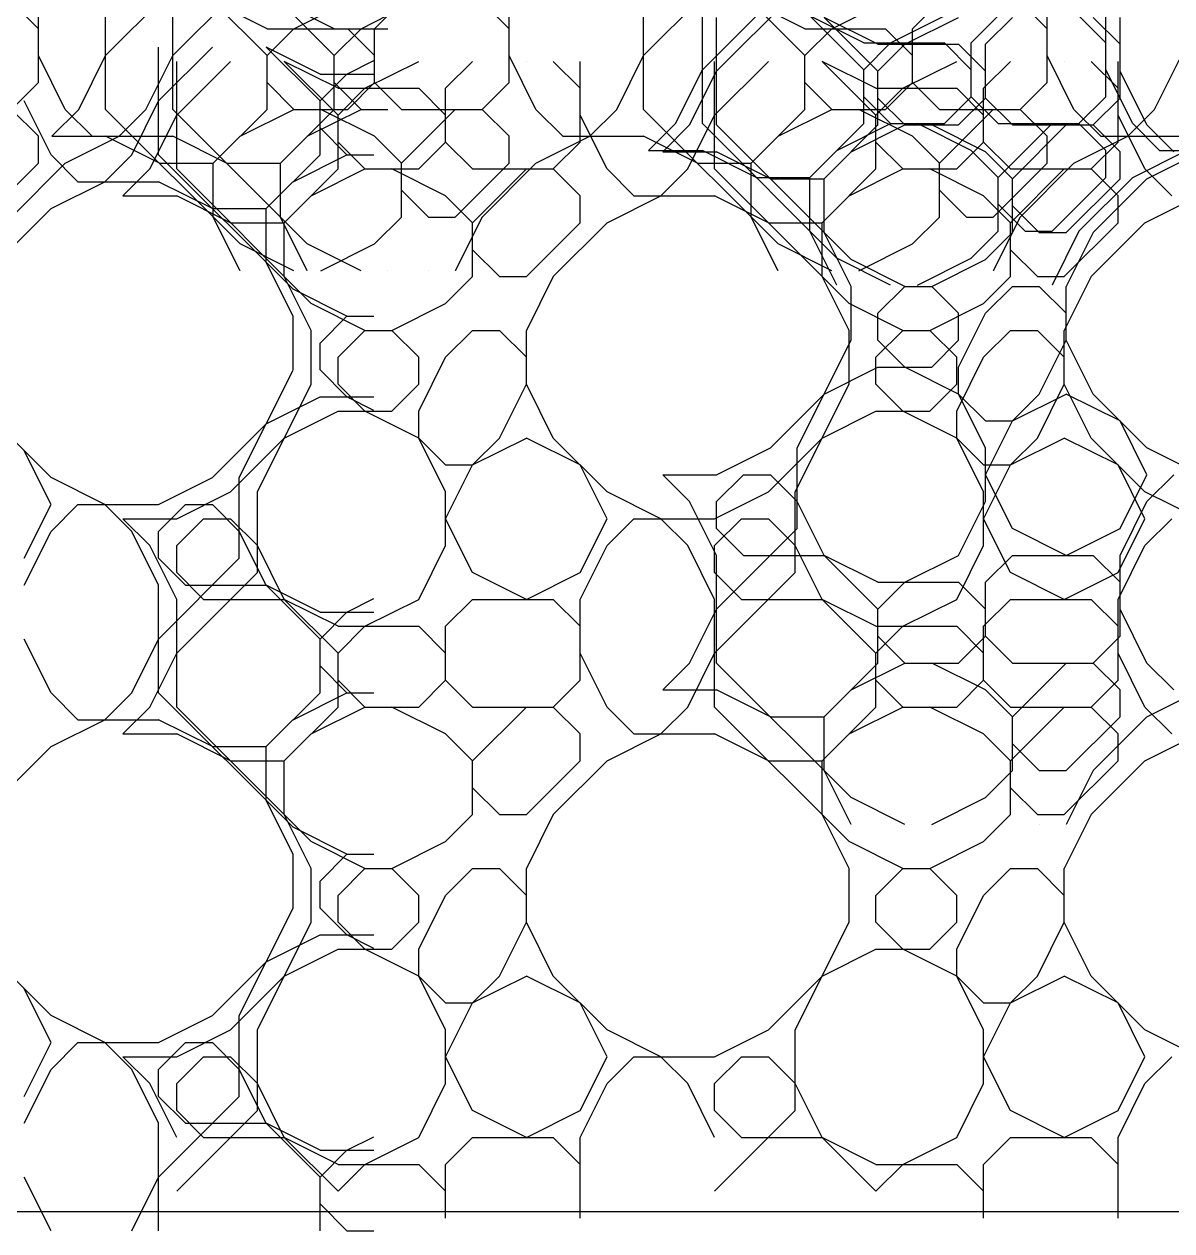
# Model space of a CAD drawing. Extents: x 1223 to 2114, y 507 to 973.
# Drawn here: x 2049.913 to 2050.447, y 610.166 to 610.727 of the extents above; entities that cross this region are included whole.
import ezdxf

# ---------------------------------------------------------------- set-up
doc = ezdxf.new("R2010")
doc.units = 0
doc.header["$MEASUREMENT"] = 0
doc.layers.get('0').update_dxf_attribs({"linetype": 'CONTINUOUS'})
doc.layers.add('PAREDES', color=2, linetype='CONTINUOUS')

# ---------------------------------------------------------------- blocks, each defined once
blk = doc.blocks.new('*X187')
at = {"color": 0}
for p, q in [((2049.9826, 610.71229), (2050.0201, 610.74979)), ((2049.9201, 610.72479), (2049.9076, 610.73729)), ((2049.9201, 610.69979), (2049.9201, 610.73729)), ((2049.9826, 610.68729), (2049.9826, 610.73729)), ((2050.0576, 610.72479), (2050.0326, 610.73729)), ((2050.0576, 610.71229), (2050.0326, 610.73729)), ((2050.0701, 610.72479), (2050.0826, 610.73104)), ((2050.0576, 610.71229), (2050.0701, 610.72479)), ((2050.0576, 610.72479), (2050.0826, 610.72479)), ((2049.9326, 610.68729), (2049.9201, 610.71229)), ((2049.9701, 610.68729), (2049.9826, 610.71229)), ((2050.0576, 610.68729), (2050.0576, 610.71229)), ((2049.9076, 610.68729), (2049.9201, 610.69979)), ((2050.0701, 610.68729), (2050.0576, 610.69979)), ((2049.9201, 610.67479), (2049.9076, 610.68729)), ((2049.9451, 610.67479), (2049.9326, 610.68729)), ((2049.9576, 610.67479), (2049.9701, 610.68729)), ((2050.0451, 610.62479), (2049.9826, 610.68729)), ((2050.0326, 610.66229), (2050.0576, 610.68729)), ((2050.0451, 610.67479), (2050.0701, 610.68729)), ((2050.0701, 610.68729), (2050.0826, 610.68729)), ((2049.9201, 610.66229), (2049.9201, 610.67479)), ((2049.9326, 610.66229), (2049.9576, 610.67479)), ((2049.9451, 610.67479), (2049.9826, 610.67479)), ((2050.0076, 610.66229), (2049.9826, 610.67479)), ((2049.8951, 610.63729), (2049.9201, 610.66229)), ((2049.9076, 610.63729), (2049.9326, 610.66229)), ((2050.0076, 610.66229), (2050.0326, 610.66229)), ((2050.0326, 610.63729), (2050.0326, 610.66229)), ((2050.0451, 610.61229), (2050.0326, 610.63729)), ((2050.0701, 610.61229), (2050.0451, 610.62479)), ((2050.0451, 610.61229), (2050.0451, 610.61229)), ((2050.0826, 610.61229), (2050.0826, 610.61229))]:
    blk.add_line(p, q, dxfattribs=at)
blk = doc.blocks.new('*X188')
at = {"color": 0}
for p, q in [((2050.22869, 610.70569), (2050.26619, 610.74319)), ((2050.22869, 610.68069), (2050.22869, 610.73069)), ((2050.30369, 610.71819), (2050.27869, 610.73069)), ((2050.30369, 610.70569), (2050.27869, 610.73069)), ((2050.31619, 610.71819), (2050.34119, 610.73069)), ((2050.35369, 610.71819), (2050.36619, 610.73069)), ((2050.41619, 610.71819), (2050.40369, 610.73069)), ((2050.41619, 610.69319), (2050.41619, 610.73069)), ((2050.30369, 610.70569), (2050.31619, 610.71819)), ((2050.30369, 610.71819), (2050.34119, 610.71819)), ((2050.35369, 610.70569), (2050.34119, 610.71819)), ((2050.35369, 610.69319), (2050.35369, 610.71819)), ((2050.21619, 610.68069), (2050.22869, 610.70569)), ((2050.30369, 610.68069), (2050.30369, 610.70569)), ((2050.42869, 610.68069), (2050.41619, 610.70569)), ((2050.31619, 610.68069), (2050.30369, 610.69319)), ((2050.34119, 610.68069), (2050.35369, 610.69319)), ((2050.36619, 610.68069), (2050.35369, 610.69319)), ((2050.40369, 610.68069), (2050.41619, 610.69319)), ((2050.20369, 610.66819), (2050.21619, 610.68069)), ((2050.29119, 610.61819), (2050.22869, 610.68069)), ((2050.27869, 610.65569), (2050.30369, 610.68069)), ((2050.29119, 610.66819), (2050.31619, 610.68069)), ((2050.31619, 610.68069), (2050.34119, 610.68069)), ((2050.35369, 610.66819), (2050.32869, 610.68069)), ((2050.36619, 610.65569), (2050.39119, 610.68069)), ((2050.36619, 610.68069), (2050.40369, 610.68069)), ((2050.41619, 610.66819), (2050.40369, 610.68069)), ((2050.44119, 610.66819), (2050.42869, 610.68069)), ((2050.20369, 610.66819), (2050.22869, 610.66819)), ((2050.25369, 610.65569), (2050.22869, 610.66819)), ((2050.36619, 610.65569), (2050.35369, 610.66819)), ((2050.41619, 610.65569), (2050.41619, 610.66819)), ((2050.42869, 610.65569), (2050.45369, 610.66819)), ((2050.44119, 610.66819), (2050.47869, 610.66819)), ((2050.25369, 610.65569), (2050.27869, 610.65569)), ((2050.27869, 610.63069), (2050.27869, 610.65569)), ((2050.36619, 610.63069), (2050.36619, 610.65569)), ((2050.39119, 610.63069), (2050.41619, 610.65569)), ((2050.40369, 610.63069), (2050.42869, 610.65569)), ((2050.37869, 610.63069), (2050.36619, 610.64319)), ((2050.29119, 610.60569), (2050.27869, 610.63069)), ((2050.35369, 610.61819), (2050.36619, 610.63069)), ((2050.37869, 610.63069), (2050.39119, 610.63069)), ((2050.40369, 610.63069), (2050.39119, 610.60569)), ((2050.31619, 610.60569), (2050.29119, 610.61819)), ((2050.32869, 610.60569), (2050.35369, 610.61819)), ((2050.29119, 610.60569), (2050.29119, 610.60569)), ((2050.32869, 610.60569), (2050.32869, 610.60569)), ((2050.37869, 610.60569), (2050.37869, 610.60569)), ((2050.39119, 610.60569), (2050.39119, 610.60569))]:
    blk.add_line(p, q, dxfattribs=at)
blk = doc.blocks.new('*X189')
at = {"color": 0}
for p, q in [((2049.95138, 610.71229), (2049.98888, 610.74979)), ((2050.20138, 610.71229), (2050.23888, 610.74979)), ((2049.95138, 610.68729), (2049.95138, 610.73729)), ((2050.02638, 610.72479), (2050.00138, 610.73729)), ((2050.02638, 610.71229), (2050.00138, 610.73729)), ((2050.03888, 610.72479), (2050.06388, 610.73729)), ((2050.07638, 610.72479), (2050.08888, 610.73729)), ((2050.13888, 610.72479), (2050.12638, 610.73729)), ((2050.13888, 610.69979), (2050.13888, 610.73729)), ((2050.20138, 610.68729), (2050.20138, 610.73729)), ((2050.27638, 610.72479), (2050.25138, 610.73729)), ((2050.27638, 610.71229), (2050.25138, 610.73729)), ((2050.28888, 610.72479), (2050.31388, 610.73729)), ((2050.32638, 610.72479), (2050.33888, 610.73729)), ((2050.38888, 610.72479), (2050.37638, 610.73729)), ((2050.38888, 610.69979), (2050.38888, 610.73729)), ((2050.02638, 610.71229), (2050.03888, 610.72479)), ((2050.02638, 610.72479), (2050.06388, 610.72479)), ((2050.07638, 610.71229), (2050.06388, 610.72479)), ((2050.07638, 610.69979), (2050.07638, 610.72479)), ((2050.27638, 610.71229), (2050.28888, 610.72479)), ((2050.27638, 610.72479), (2050.31388, 610.72479)), ((2050.32638, 610.71229), (2050.31388, 610.72479)), ((2050.32638, 610.69979), (2050.32638, 610.72479)), ((2049.93888, 610.68729), (2049.95138, 610.71229)), ((2050.02638, 610.68729), (2050.02638, 610.71229)), ((2050.15138, 610.68729), (2050.13888, 610.71229)), ((2050.18888, 610.68729), (2050.20138, 610.71229)), ((2050.27638, 610.68729), (2050.27638, 610.71229)), ((2050.40138, 610.68729), (2050.38888, 610.71229)), ((2050.43888, 610.68729), (2050.45138, 610.71229)), ((2050.03888, 610.68729), (2050.02638, 610.69979)), ((2050.06388, 610.68729), (2050.07638, 610.69979)), ((2050.08888, 610.68729), (2050.07638, 610.69979)), ((2050.12638, 610.68729), (2050.13888, 610.69979)), ((2050.28888, 610.68729), (2050.27638, 610.69979)), ((2050.31388, 610.68729), (2050.32638, 610.69979)), ((2050.33888, 610.68729), (2050.32638, 610.69979)), ((2050.37638, 610.68729), (2050.38888, 610.69979)), ((2049.92638, 610.67479), (2049.93888, 610.68729)), ((2050.01388, 610.62479), (2049.95138, 610.68729)), ((2050.00138, 610.66229), (2050.02638, 610.68729)), ((2050.01388, 610.67479), (2050.03888, 610.68729)), ((2050.03888, 610.68729), (2050.06388, 610.68729)), ((2050.07638, 610.67479), (2050.05138, 610.68729)), ((2050.08888, 610.66229), (2050.11388, 610.68729)), ((2050.08888, 610.68729), (2050.12638, 610.68729)), ((2050.13888, 610.67479), (2050.12638, 610.68729)), ((2050.16388, 610.67479), (2050.15138, 610.68729)), ((2050.17638, 610.67479), (2050.18888, 610.68729)), ((2050.26388, 610.62479), (2050.20138, 610.68729)), ((2050.25138, 610.66229), (2050.27638, 610.68729)), ((2050.26388, 610.67479), (2050.28888, 610.68729)), ((2050.28888, 610.68729), (2050.31388, 610.68729)), ((2050.32638, 610.67479), (2050.30138, 610.68729)), ((2050.33888, 610.66229), (2050.36388, 610.68729)), ((2050.33888, 610.68729), (2050.37638, 610.68729)), ((2050.38888, 610.67479), (2050.37638, 610.68729)), ((2050.41388, 610.67479), (2050.40138, 610.68729)), ((2050.42638, 610.67479), (2050.43888, 610.68729)), ((2049.92638, 610.67479), (2049.95138, 610.67479)), ((2049.97638, 610.66229), (2049.95138, 610.67479)), ((2050.08888, 610.66229), (2050.07638, 610.67479)), ((2050.13888, 610.66229), (2050.13888, 610.67479)), ((2050.15138, 610.66229), (2050.17638, 610.67479)), ((2050.16388, 610.67479), (2050.20138, 610.67479)), ((2050.22638, 610.66229), (2050.20138, 610.67479)), ((2050.33888, 610.66229), (2050.32638, 610.67479)), ((2050.38888, 610.66229), (2050.38888, 610.67479)), ((2050.40138, 610.66229), (2050.42638, 610.67479)), ((2050.41388, 610.67479), (2050.45138, 610.67479)), ((2049.97638, 610.66229), (2050.00138, 610.66229)), ((2050.00138, 610.63729), (2050.00138, 610.66229)), ((2050.08888, 610.63729), (2050.08888, 610.66229)), ((2050.11388, 610.63729), (2050.13888, 610.66229)), ((2050.12638, 610.63729), (2050.15138, 610.66229)), ((2050.22638, 610.66229), (2050.25138, 610.66229)), ((2050.25138, 610.63729), (2050.25138, 610.66229)), ((2050.33888, 610.63729), (2050.33888, 610.66229)), ((2050.36388, 610.63729), (2050.38888, 610.66229)), ((2050.37638, 610.63729), (2050.40138, 610.66229)), ((2050.10138, 610.63729), (2050.08888, 610.64979)), ((2050.35138, 610.63729), (2050.33888, 610.64979)), ((2050.01388, 610.61229), (2050.00138, 610.63729)), ((2050.07638, 610.62479), (2050.08888, 610.63729)), ((2050.10138, 610.63729), (2050.11388, 610.63729)), ((2050.12638, 610.63729), (2050.11388, 610.61229)), ((2050.26388, 610.61229), (2050.25138, 610.63729)), ((2050.32638, 610.62479), (2050.33888, 610.63729)), ((2050.35138, 610.63729), (2050.36388, 610.63729)), ((2050.37638, 610.63729), (2050.36388, 610.61229)), ((2050.03888, 610.61229), (2050.01388, 610.62479)), ((2050.05138, 610.61229), (2050.07638, 610.62479)), ((2050.28888, 610.61229), (2050.26388, 610.62479)), ((2050.30138, 610.61229), (2050.32638, 610.62479)), ((2050.01388, 610.61229), (2050.01388, 610.61229)), ((2050.05138, 610.61229), (2050.05138, 610.61229)), ((2050.10138, 610.61229), (2050.10138, 610.61229)), ((2050.11388, 610.61229), (2050.11388, 610.61229)), ((2050.26388, 610.61229), (2050.26388, 610.61229)), ((2050.30138, 610.61229), (2050.30138, 610.61229)), ((2050.35138, 610.61229), (2050.35138, 610.61229)), ((2050.36388, 610.61229), (2050.36388, 610.61229))]:
    blk.add_line(p, q, dxfattribs=at)
blk = doc.blocks.new('*X190')
at = {"color": 0}
for p, q in [((2050.23529, 610.70504), (2050.27279, 610.74254)), ((2050.23529, 610.68004), (2050.23529, 610.73004)), ((2050.31029, 610.71754), (2050.28529, 610.73004)), ((2050.31029, 610.70504), (2050.28529, 610.73004)), ((2050.32279, 610.71754), (2050.34779, 610.73004)), ((2050.36029, 610.71754), (2050.37279, 610.73004)), ((2050.42279, 610.71754), (2050.41029, 610.73004)), ((2050.42279, 610.69254), (2050.42279, 610.73004)), ((2050.31029, 610.70504), (2050.32279, 610.71754)), ((2050.31029, 610.71754), (2050.34779, 610.71754)), ((2050.36029, 610.70504), (2050.34779, 610.71754)), ((2050.36029, 610.69254), (2050.36029, 610.71754)), ((2050.22279, 610.68004), (2050.23529, 610.70504)), ((2050.31029, 610.68004), (2050.31029, 610.70504)), ((2050.43529, 610.68004), (2050.42279, 610.70504)), ((2050.32279, 610.68004), (2050.31029, 610.69254)), ((2050.34779, 610.68004), (2050.36029, 610.69254)), ((2050.37279, 610.68004), (2050.36029, 610.69254)), ((2050.41029, 610.68004), (2050.42279, 610.69254)), ((2050.21029, 610.66754), (2050.22279, 610.68004)), ((2050.29779, 610.61754), (2050.23529, 610.68004)), ((2050.28529, 610.65504), (2050.31029, 610.68004)), ((2050.29779, 610.66754), (2050.32279, 610.68004)), ((2050.32279, 610.68004), (2050.34779, 610.68004)), ((2050.36029, 610.66754), (2050.33529, 610.68004)), ((2050.37279, 610.65504), (2050.39779, 610.68004)), ((2050.37279, 610.68004), (2050.41029, 610.68004)), ((2050.42279, 610.66754), (2050.41029, 610.68004)), ((2050.44779, 610.66754), (2050.43529, 610.68004)), ((2050.21029, 610.66754), (2050.23529, 610.66754)), ((2050.26029, 610.65504), (2050.23529, 610.66754)), ((2050.37279, 610.65504), (2050.36029, 610.66754)), ((2050.42279, 610.65504), (2050.42279, 610.66754)), ((2050.43529, 610.65504), (2050.46029, 610.66754)), ((2050.26029, 610.65504), (2050.28529, 610.65504)), ((2050.28529, 610.63004), (2050.28529, 610.65504)), ((2050.37279, 610.63004), (2050.37279, 610.65504)), ((2050.39779, 610.63004), (2050.42279, 610.65504)), ((2050.41029, 610.63004), (2050.43529, 610.65504)), ((2050.38529, 610.63004), (2050.37279, 610.64254)), ((2050.29779, 610.60504), (2050.28529, 610.63004)), ((2050.36029, 610.61754), (2050.37279, 610.63004)), ((2050.38529, 610.63004), (2050.39779, 610.63004)), ((2050.41029, 610.63004), (2050.39779, 610.60504)), ((2050.32279, 610.60504), (2050.29779, 610.61754)), ((2050.33529, 610.60504), (2050.36029, 610.61754)), ((2050.29779, 610.58004), (2050.29779, 610.60504)), ((2050.31029, 610.59254), (2050.32279, 610.60504)), ((2050.32279, 610.60504), (2050.33529, 610.60504)), ((2050.34779, 610.59254), (2050.33529, 610.60504)), ((2050.36029, 610.59254), (2050.37279, 610.60504)), ((2050.37279, 610.60504), (2050.38529, 610.60504)), ((2050.39779, 610.59254), (2050.38529, 610.60504)), ((2050.39779, 610.58004), (2050.39779, 610.60504)), ((2050.31029, 610.58004), (2050.31029, 610.59254)), ((2050.34779, 610.56754), (2050.36029, 610.59254)), ((2050.34779, 610.58004), (2050.34779, 610.59254)), ((2050.27279, 610.53004), (2050.29779, 610.58004)), ((2050.32279, 610.56754), (2050.31029, 610.58004)), ((2050.33529, 610.56754), (2050.34779, 610.58004)), ((2050.38529, 610.55504), (2050.39779, 610.58004)), ((2050.41029, 610.55504), (2050.39779, 610.58004)), ((2050.28529, 610.55504), (2050.31029, 610.56754)), ((2050.31029, 610.56754), (2050.33529, 610.56754)), ((2050.34779, 610.55504), (2050.32279, 610.56754)), ((2050.34779, 610.55504), (2050.34779, 610.56754)), ((2050.26029, 610.53004), (2050.28529, 610.55504)), ((2050.36029, 610.53004), (2050.34779, 610.55504)), ((2050.36029, 610.54254), (2050.34779, 610.55504)), ((2050.37279, 610.54254), (2050.39779, 610.55504)), ((2050.37279, 610.54254), (2050.38529, 610.55504)), ((2050.42279, 610.54254), (2050.39779, 610.55504)), ((2050.42279, 610.54254), (2050.39779, 610.55504)), ((2050.43529, 610.53004), (2050.41029, 610.55504)), ((2050.36029, 610.51754), (2050.37279, 610.54254)), ((2050.36029, 610.54254), (2050.37279, 610.54254)), ((2050.43529, 610.51754), (2050.42279, 610.54254)), ((2050.23529, 610.51754), (2050.26029, 610.53004)), ((2050.27279, 610.49254), (2050.27279, 610.53004)), ((2050.36029, 610.50504), (2050.36029, 610.53004)), ((2050.46029, 610.51754), (2050.43529, 610.53004)), ((2050.21029, 610.51754), (2050.21029, 610.51754)), ((2050.22279, 610.50504), (2050.21029, 610.51754)), ((2050.21029, 610.51754), (2050.23529, 610.51754)), ((2050.23529, 610.50504), (2050.24779, 610.51754)), ((2050.24779, 610.51754), (2050.26029, 610.51754)), ((2050.27279, 610.50504), (2050.26029, 610.51754)), ((2050.37279, 610.49254), (2050.36029, 610.51754)), ((2050.42279, 610.49254), (2050.43529, 610.51754)), ((2050.43529, 610.50504), (2050.44779, 610.51754)), ((2050.23529, 610.48004), (2050.22279, 610.50504)), ((2050.23529, 610.49254), (2050.23529, 610.50504)), ((2050.28529, 610.48004), (2050.27279, 610.50504)), ((2050.34779, 610.48004), (2050.36029, 610.50504)), ((2050.42279, 610.48004), (2050.43529, 610.50504)), ((2050.24779, 610.48004), (2050.23529, 610.49254)), ((2050.23529, 610.45504), (2050.27279, 610.49254)), ((2050.39779, 610.48004), (2050.37279, 610.49254)), ((2050.39779, 610.48004), (2050.42279, 610.49254)), ((2050.23529, 610.43004), (2050.23529, 610.48004)), ((2050.24779, 610.48004), (2050.28529, 610.48004)), ((2050.31029, 610.46754), (2050.28529, 610.48004)), ((2050.31029, 610.45504), (2050.28529, 610.48004)), ((2050.32279, 610.46754), (2050.34779, 610.48004)), ((2050.36029, 610.46754), (2050.37279, 610.48004)), ((2050.37279, 610.48004), (2050.41029, 610.48004)), ((2050.42279, 610.46754), (2050.41029, 610.48004)), ((2050.42279, 610.44254), (2050.42279, 610.48004)), ((2050.31029, 610.45504), (2050.32279, 610.46754)), ((2050.31029, 610.46754), (2050.34779, 610.46754)), ((2050.36029, 610.45504), (2050.34779, 610.46754)), ((2050.36029, 610.44254), (2050.36029, 610.46754)), ((2050.22279, 610.43004), (2050.23529, 610.45504)), ((2050.31029, 610.43004), (2050.31029, 610.45504)), ((2050.43529, 610.43004), (2050.42279, 610.45504)), ((2050.32279, 610.43004), (2050.31029, 610.44254)), ((2050.34779, 610.43004), (2050.36029, 610.44254)), ((2050.37279, 610.43004), (2050.36029, 610.44254)), ((2050.41029, 610.43004), (2050.42279, 610.44254)), ((2050.21029, 610.41754), (2050.22279, 610.43004)), ((2050.29779, 610.36754), (2050.23529, 610.43004)), ((2050.28529, 610.40504), (2050.31029, 610.43004)), ((2050.29779, 610.41754), (2050.32279, 610.43004)), ((2050.32279, 610.43004), (2050.34779, 610.43004)), ((2050.36029, 610.41754), (2050.33529, 610.43004)), ((2050.37279, 610.40504), (2050.39779, 610.43004)), ((2050.37279, 610.43004), (2050.41029, 610.43004)), ((2050.42279, 610.41754), (2050.41029, 610.43004)), ((2050.44779, 610.41754), (2050.43529, 610.43004)), ((2050.21029, 610.41754), (2050.23529, 610.41754)), ((2050.26029, 610.40504), (2050.23529, 610.41754)), ((2050.37279, 610.40504), (2050.36029, 610.41754)), ((2050.42279, 610.40504), (2050.42279, 610.41754)), ((2050.43529, 610.40504), (2050.46029, 610.41754)), ((2050.26029, 610.40504), (2050.28529, 610.40504)), ((2050.28529, 610.38004), (2050.28529, 610.40504)), ((2050.37279, 610.38004), (2050.37279, 610.40504)), ((2050.39779, 610.38004), (2050.42279, 610.40504)), ((2050.41029, 610.38004), (2050.43529, 610.40504)), ((2050.38529, 610.38004), (2050.37279, 610.39254)), ((2050.29779, 610.35504), (2050.28529, 610.38004)), ((2050.36029, 610.36754), (2050.37279, 610.38004)), ((2050.38529, 610.38004), (2050.39779, 610.38004)), ((2050.41029, 610.38004), (2050.39779, 610.35504)), ((2050.32279, 610.35504), (2050.29779, 610.36754)), ((2050.33529, 610.35504), (2050.36029, 610.36754)), ((2050.29779, 610.35504), (2050.29779, 610.35504)), ((2050.33529, 610.35504), (2050.33529, 610.35504)), ((2050.38529, 610.35504), (2050.38529, 610.35504)), ((2050.39779, 610.35504), (2050.39779, 610.35504))]:
    blk.add_line(p, q, dxfattribs=at)

msp = doc.modelspace()

# ---------------------------------------------------------------- linework, layer by layer
at = {"color": 3}
for p, q in [((2049.976, 610.6662), (2049.976, 610.7162)), ((2049.976, 610.6912), (2050.001, 610.7162)), ((2049.976, 610.7162), (2049.976, 610.7162)), ((2050.051, 610.6912), (2050.026, 610.7162)), ((2050.026, 610.7162), (2050.026, 610.7162)), ((2050.051, 610.7037), (2050.026, 610.7162)), ((2049.98439, 610.6596), (2049.98439, 610.7096)), ((2049.98439, 610.6846), (2050.00939, 610.7096)), ((2049.98439, 610.7096), (2049.98439, 610.7096)), ((2050.05939, 610.6846), (2050.03439, 610.7096)), ((2050.03439, 610.7096), (2050.03439, 610.7096)), ((2050.05939, 610.6971), (2050.03439, 610.7096)), ((2050.0635, 610.7037), (2050.076, 610.70995)), ((2050.07189, 610.6971), (2050.09689, 610.7096)), ((2050.10939, 610.6971), (2050.12189, 610.7096)), ((2050.14689, 610.7096), (2050.14689, 610.7096)), ((2050.17189, 610.6971), (2050.15939, 610.7096)), ((2050.17189, 610.6721), (2050.17189, 610.7096)), ((2050.23439, 610.6596), (2050.23439, 610.7096)), ((2050.23439, 610.6846), (2050.25939, 610.7096)), ((2050.23439, 610.7096), (2050.23439, 610.7096)), ((2050.30939, 610.6846), (2050.28439, 610.7096)), ((2050.28439, 610.7096), (2050.28439, 610.7096)), ((2050.30939, 610.6971), (2050.28439, 610.7096)), ((2050.32189, 610.6971), (2050.34689, 610.7096)), ((2050.35939, 610.6971), (2050.37189, 610.7096)), ((2050.39689, 610.7096), (2050.39689, 610.7096)), ((2050.42189, 610.6971), (2050.40939, 610.7096)), ((2050.42189, 610.6721), (2050.42189, 610.7096)), ((2050.051, 610.7037), (2050.076, 610.7037)), ((2050.051, 610.6912), (2050.0635, 610.7037)), ((2050.05939, 610.6971), (2050.09689, 610.6971)), ((2050.05939, 610.6846), (2050.07189, 610.6971)), ((2050.10939, 610.6846), (2050.09689, 610.6971)), ((2050.10939, 610.6721), (2050.10939, 610.6971)), ((2050.30939, 610.6971), (2050.34689, 610.6971)), ((2050.30939, 610.6846), (2050.32189, 610.6971)), ((2050.35939, 610.6846), (2050.34689, 610.6971)), ((2050.35939, 610.6721), (2050.35939, 610.6971)), ((2049.926, 610.6662), (2049.9135, 610.6912)), ((2049.9635, 610.6662), (2049.976, 610.6912)), ((2050.051, 610.6662), (2050.051, 610.6912)), ((2049.97189, 610.6596), (2049.98439, 610.6846)), ((2050.05939, 610.6596), (2050.05939, 610.6846)), ((2050.18439, 610.6596), (2050.17189, 610.6846)), ((2050.22189, 610.6596), (2050.23439, 610.6846)), ((2050.30939, 610.6596), (2050.30939, 610.6846)), ((2050.43439, 610.6596), (2050.42189, 610.6846)), ((2050.0635, 610.6662), (2050.051, 610.6787)), ((2050.07189, 610.6596), (2050.05939, 610.6721)), ((2050.09689, 610.6596), (2050.10939, 610.6721)), ((2050.12189, 610.6596), (2050.10939, 610.6721)), ((2050.15939, 610.6596), (2050.17189, 610.6721)), ((2050.32189, 610.6596), (2050.30939, 610.6721)), ((2050.34689, 610.6596), (2050.35939, 610.6721)), ((2050.37189, 610.6596), (2050.35939, 610.6721)), ((2050.40939, 610.6596), (2050.42189, 610.6721)), ((2049.9385, 610.6537), (2049.926, 610.6662)), ((2049.951, 610.6537), (2049.9635, 610.6662)), ((2050.0385, 610.6037), (2049.976, 610.6662)), ((2050.026, 610.6412), (2050.051, 610.6662)), ((2050.0385, 610.6537), (2050.0635, 610.6662)), ((2050.0635, 610.6662), (2050.076, 610.6662)), ((2049.95939, 610.6471), (2049.97189, 610.6596)), ((2050.04689, 610.5971), (2049.98439, 610.6596)), ((2050.03439, 610.6346), (2050.05939, 610.6596)), ((2050.04689, 610.6471), (2050.07189, 610.6596)), ((2050.07189, 610.6596), (2050.09689, 610.6596)), ((2050.10939, 610.6471), (2050.08439, 610.6596)), ((2050.12189, 610.6596), (2050.15939, 610.6596)), ((2050.12189, 610.6346), (2050.14689, 610.6596)), ((2050.17189, 610.6471), (2050.15939, 610.6596)), ((2050.19689, 610.6471), (2050.18439, 610.6596)), ((2050.20939, 610.6471), (2050.22189, 610.6596)), ((2050.29689, 610.5971), (2050.23439, 610.6596)), ((2050.28439, 610.6346), (2050.30939, 610.6596)), ((2050.29689, 610.6471), (2050.32189, 610.6596)), ((2050.32189, 610.6596), (2050.34689, 610.6596)), ((2050.35939, 610.6471), (2050.33439, 610.6596)), ((2050.37189, 610.6596), (2050.40939, 610.6596)), ((2050.37189, 610.6346), (2050.39689, 610.6596)), ((2050.42189, 610.6471), (2050.40939, 610.6596)), ((2050.44689, 610.6471), (2050.43439, 610.6596)), ((2049.926, 610.6412), (2049.951, 610.6537)), ((2049.9385, 610.6537), (2049.976, 610.6537)), ((2050.001, 610.6412), (2049.976, 610.6537)), ((2049.95939, 610.6471), (2049.98439, 610.6471)), ((2050.00939, 610.6346), (2049.98439, 610.6471)), ((2050.12189, 610.6346), (2050.10939, 610.6471)), ((2050.17189, 610.6346), (2050.17189, 610.6471)), ((2050.18439, 610.6346), (2050.20939, 610.6471)), ((2050.19689, 610.6471), (2050.23439, 610.6471)), ((2050.25939, 610.6346), (2050.23439, 610.6471)), ((2050.37189, 610.6346), (2050.35939, 610.6471)), ((2050.42189, 610.6346), (2050.42189, 610.6471)), ((2050.43439, 610.6346), (2050.45939, 610.6471)), ((2049.901, 610.6162), (2049.926, 610.6412)), ((2050.001, 610.6412), (2050.026, 610.6412)), ((2050.026, 610.6162), (2050.026, 610.6412)), ((2050.00939, 610.6346), (2050.03439, 610.6346)), ((2050.03439, 610.6096), (2050.03439, 610.6346)), ((2050.12189, 610.6096), (2050.12189, 610.6346)), ((2050.14689, 610.6096), (2050.17189, 610.6346)), ((2050.15939, 610.6096), (2050.18439, 610.6346)), ((2050.25939, 610.6346), (2050.28439, 610.6346)), ((2050.28439, 610.6096), (2050.28439, 610.6346)), ((2050.37189, 610.6096), (2050.37189, 610.6346)), ((2050.39689, 610.6096), (2050.42189, 610.6346)), ((2050.40939, 610.6096), (2050.43439, 610.6346)), ((2050.13439, 610.6096), (2050.12189, 610.6221)), ((2050.38439, 610.6096), (2050.37189, 610.6221)), ((2050.0385, 610.5912), (2050.026, 610.6162)), ((2050.04689, 610.5846), (2050.03439, 610.6096)), ((2050.10939, 610.5971), (2050.12189, 610.6096)), ((2050.13439, 610.6096), (2050.14689, 610.6096)), ((2050.15939, 610.6096), (2050.14689, 610.5846)), ((2050.29689, 610.5846), (2050.28439, 610.6096)), ((2050.35939, 610.5971), (2050.37189, 610.6096)), ((2050.38439, 610.6096), (2050.39689, 610.6096)), ((2050.40939, 610.6096), (2050.39689, 610.5846)), ((2050.0635, 610.5912), (2050.0385, 610.6037)), ((2050.07189, 610.5846), (2050.04689, 610.5971)), ((2050.08439, 610.5846), (2050.10939, 610.5971)), ((2050.32189, 610.5846), (2050.29689, 610.5971)), ((2050.33439, 610.5846), (2050.35939, 610.5971)), ((2050.0385, 610.5662), (2050.0385, 610.5912)), ((2050.051, 610.5787), (2050.0635, 610.5912)), ((2050.0635, 610.5912), (2050.076, 610.5912)), ((2050.076, 610.5912), (2050.076, 610.5912)), ((2050.04689, 610.5596), (2050.04689, 610.5846)), ((2050.05939, 610.5721), (2050.07189, 610.5846)), ((2050.07189, 610.5846), (2050.08439, 610.5846)), ((2050.09689, 610.5721), (2050.08439, 610.5846)), ((2050.10939, 610.5721), (2050.12189, 610.5846)), ((2050.12189, 610.5846), (2050.13439, 610.5846)), ((2050.14689, 610.5721), (2050.13439, 610.5846)), ((2050.14689, 610.5596), (2050.14689, 610.5846)), ((2050.29689, 610.5596), (2050.29689, 610.5846)), ((2050.30939, 610.5721), (2050.32189, 610.5846)), ((2050.32189, 610.5846), (2050.33439, 610.5846)), ((2050.34689, 610.5721), (2050.33439, 610.5846)), ((2050.35939, 610.5721), (2050.37189, 610.5846)), ((2050.37189, 610.5846), (2050.38439, 610.5846)), ((2050.39689, 610.5721), (2050.38439, 610.5846)), ((2050.39689, 610.5596), (2050.39689, 610.5846)), ((2050.051, 610.5662), (2050.051, 610.5787)), ((2050.05939, 610.5596), (2050.05939, 610.5721)), ((2050.09689, 610.5596), (2050.09689, 610.5721)), ((2050.09689, 610.5471), (2050.10939, 610.5721)), ((2050.30939, 610.5596), (2050.30939, 610.5721)), ((2050.34689, 610.5596), (2050.34689, 610.5721)), ((2050.34689, 610.5471), (2050.35939, 610.5721)), ((2050.0135, 610.5162), (2050.0385, 610.56619)), ((2050.0635, 610.5537), (2050.051, 610.5662)), ((2050.02189, 610.5096), (2050.04689, 610.5596)), ((2050.07189, 610.5471), (2050.05939, 610.5596)), ((2050.08439, 610.5471), (2050.09689, 610.5596)), ((2050.13439, 610.5346), (2050.14689, 610.5596)), ((2050.15939, 610.5346), (2050.14689, 610.5596)), ((2050.27189, 610.5096), (2050.29689, 610.5596)), ((2050.32189, 610.5471), (2050.30939, 610.5596)), ((2050.33439, 610.5471), (2050.34689, 610.5596)), ((2050.38439, 610.5346), (2050.39689, 610.5596)), ((2050.40939, 610.5346), (2050.39689, 610.5596)), ((2050.026, 610.5412), (2050.051, 610.5537)), ((2050.051, 610.5537), (2050.076, 610.5537)), ((2050.076, 610.54745), (2050.0635, 610.5537)), ((2050.076, 610.5537), (2050.076, 610.5537)), ((2050.03439, 610.5346), (2050.05939, 610.5471)), ((2050.05939, 610.5471), (2050.08439, 610.5471)), ((2050.09689, 610.5346), (2050.07189, 610.5471)), ((2050.09689, 610.5346), (2050.09689, 610.5471)), ((2050.28439, 610.5346), (2050.30939, 610.5471)), ((2050.30939, 610.5471), (2050.33439, 610.5471)), ((2050.34689, 610.5346), (2050.32189, 610.5471)), ((2050.34689, 610.5346), (2050.34689, 610.5471)), ((2049.926, 610.5162), (2049.901, 610.5412)), ((2050.001, 610.5162), (2050.026, 610.5412)), ((2050.00939, 610.5096), (2050.03439, 610.5346)), ((2050.10939, 610.5221), (2050.09689, 610.5346)), ((2050.10939, 610.5096), (2050.09689, 610.5346)), ((2050.12189, 610.5221), (2050.13439, 610.5346)), ((2050.12189, 610.5221), (2050.14689, 610.5346)), ((2050.17189, 610.5221), (2050.14689, 610.5346)), ((2050.17189, 610.5221), (2050.14689, 610.5346)), ((2050.18439, 610.5096), (2050.15939, 610.5346)), ((2050.25939, 610.5096), (2050.28439, 610.5346)), ((2050.35939, 610.5221), (2050.34689, 610.5346)), ((2050.35939, 610.5096), (2050.34689, 610.5346)), ((2050.37189, 610.5221), (2050.38439, 610.5346)), ((2050.37189, 610.5221), (2050.39689, 610.5346)), ((2050.42189, 610.5221), (2050.39689, 610.5346)), ((2050.42189, 610.5221), (2050.39689, 610.5346)), ((2050.43439, 610.5096), (2050.40939, 610.5346)), ((2049.926, 610.5037), (2049.9135, 610.5287)), ((2050.10939, 610.5221), (2050.12189, 610.5221)), ((2050.10939, 610.4971), (2050.12189, 610.5221)), ((2050.18439, 610.4971), (2050.17189, 610.5221)), ((2050.35939, 610.5221), (2050.37189, 610.5221)), ((2050.35939, 610.4971), (2050.37189, 610.5221)), ((2050.43439, 610.4971), (2050.42189, 610.5221)), ((2049.951, 610.5037), (2049.926, 610.5162)), ((2049.976, 610.5037), (2050.001, 610.5162)), ((2050.0135, 610.4787), (2050.0135, 610.5162)), ((2049.98439, 610.4971), (2050.00939, 610.5096)), ((2050.02189, 610.4721), (2050.02189, 610.5096)), ((2050.10939, 610.4846), (2050.10939, 610.5096)), ((2050.20939, 610.4971), (2050.18439, 610.5096)), ((2050.23439, 610.4971), (2050.25939, 610.5096)), ((2050.27189, 610.4721), (2050.27189, 610.5096)), ((2050.35939, 610.4846), (2050.35939, 610.5096)), ((2050.45939, 610.4971), (2050.43439, 610.5096)), ((2049.9135, 610.4787), (2049.926, 610.5037)), ((2049.926, 610.4912), (2049.9385, 610.5037)), ((2049.9385, 610.5037), (2049.976, 610.5037)), ((2049.9635, 610.4912), (2049.951, 610.5037)), ((2049.976, 610.4912), (2049.9885, 610.5037)), ((2049.9885, 610.5037), (2050.001, 610.5037)), ((2050.0135, 610.4912), (2050.001, 610.5037)), ((2049.95939, 610.4971), (2049.98439, 610.4971)), ((2049.97189, 610.4846), (2049.95939, 610.4971)), ((2049.95939, 610.4971), (2049.95939, 610.4971)), ((2049.98439, 610.4846), (2049.99689, 610.4971)), ((2049.99689, 610.4971), (2050.00939, 610.4971)), ((2050.02189, 610.4846), (2050.00939, 610.4971)), ((2050.12189, 610.4721), (2050.10939, 610.4971)), ((2050.17189, 610.4721), (2050.18439, 610.4971)), ((2050.18439, 610.4846), (2050.19689, 610.4971)), ((2050.19689, 610.4971), (2050.23439, 610.4971)), ((2050.22189, 610.4846), (2050.20939, 610.4971)), ((2050.23439, 610.4846), (2050.24689, 610.4971)), ((2050.24689, 610.4971), (2050.25939, 610.4971)), ((2050.27189, 610.4846), (2050.25939, 610.4971)), ((2050.37189, 610.4721), (2050.35939, 610.4971)), ((2050.42189, 610.4721), (2050.43439, 610.4971)), ((2050.43439, 610.4846), (2050.44689, 610.4971)), ((2049.9135, 610.4662), (2049.926, 610.4912)), ((2049.976, 610.4662), (2049.9635, 610.4912)), ((2049.976, 610.4787), (2049.976, 610.4912)), ((2050.026, 610.4662), (2050.0135, 610.4912)), ((2049.98439, 610.4596), (2049.97189, 610.4846)), ((2049.98439, 610.4721), (2049.98439, 610.4846)), ((2050.03439, 610.4596), (2050.02189, 610.4846)), ((2050.09689, 610.4596), (2050.10939, 610.4846)), ((2050.17189, 610.4596), (2050.18439, 610.4846)), ((2050.23439, 610.4596), (2050.22189, 610.4846)), ((2050.23439, 610.4721), (2050.23439, 610.4846)), ((2050.28439, 610.4596), (2050.27189, 610.4846)), ((2050.34689, 610.4596), (2050.35939, 610.4846)), ((2050.42189, 610.4596), (2050.43439, 610.4846)), ((2049.976, 610.4412), (2050.0135, 610.4787)), ((2049.9885, 610.4662), (2049.976, 610.4787)), ((2049.98439, 610.4346), (2050.02189, 610.4721)), ((2049.99689, 610.4596), (2049.98439, 610.4721)), ((2050.14689, 610.4596), (2050.12189, 610.4721)), ((2050.14689, 610.4596), (2050.17189, 610.4721)), ((2050.23439, 610.4346), (2050.27189, 610.4721)), ((2050.24689, 610.4596), (2050.23439, 610.4721)), ((2050.39689, 610.4596), (2050.37189, 610.4721)), ((2050.39689, 610.4596), (2050.42189, 610.4721)), ((2049.976, 610.4162), (2049.976, 610.4662)), ((2049.9885, 610.4662), (2050.026, 610.4662)), ((2050.051, 610.4412), (2050.026, 610.4662)), ((2050.051, 610.4537), (2050.026, 610.4662)), ((2049.98439, 610.4096), (2049.98439, 610.4596)), ((2049.99689, 610.4596), (2050.03439, 610.4596)), ((2050.05939, 610.4346), (2050.03439, 610.4596)), ((2050.05939, 610.4471), (2050.03439, 610.4596)), ((2050.0635, 610.4537), (2050.076, 610.45995)), ((2050.07189, 610.4471), (2050.09689, 610.4596)), ((2050.10939, 610.4471), (2050.12189, 610.4596)), ((2050.12189, 610.4596), (2050.15939, 610.4596)), ((2050.17189, 610.4471), (2050.15939, 610.4596)), ((2050.17189, 610.4221), (2050.17189, 610.4596)), ((2050.23439, 610.4096), (2050.23439, 610.4596)), ((2050.24689, 610.4596), (2050.28439, 610.4596)), ((2050.30939, 610.4346), (2050.28439, 610.4596)), ((2050.30939, 610.4471), (2050.28439, 610.4596)), ((2050.32189, 610.4471), (2050.34689, 610.4596)), ((2050.35939, 610.4471), (2050.37189, 610.4596)), ((2050.37189, 610.4596), (2050.40939, 610.4596)), ((2050.42189, 610.4471), (2050.40939, 610.4596)), ((2050.42189, 610.4221), (2050.42189, 610.4596)), ((2050.051, 610.4537), (2050.076, 610.4537)), ((2050.051, 610.4412), (2050.0635, 610.4537)), ((2050.05939, 610.4471), (2050.09689, 610.4471)), ((2050.05939, 610.4346), (2050.07189, 610.4471)), ((2050.10939, 610.4346), (2050.09689, 610.4471)), ((2050.10939, 610.4221), (2050.10939, 610.4471)), ((2050.30939, 610.4471), (2050.34689, 610.4471)), ((2050.30939, 610.4346), (2050.32189, 610.4471)), ((2050.35939, 610.4346), (2050.34689, 610.4471)), ((2050.35939, 610.4221), (2050.35939, 610.4471)), ((2049.926, 610.4162), (2049.9135, 610.4412)), ((2049.9635, 610.4162), (2049.976, 610.4412)), ((2050.051, 610.4162), (2050.051, 610.4412)), ((2049.97189, 610.4096), (2049.98439, 610.4346)), ((2050.05939, 610.4096), (2050.05939, 610.4346)), ((2050.18439, 610.4096), (2050.17189, 610.4346)), ((2050.22189, 610.4096), (2050.23439, 610.4346)), ((2050.30939, 610.4096), (2050.30939, 610.4346)), ((2050.43439, 610.4096), (2050.42189, 610.4346)), ((2050.0635, 610.4162), (2050.051, 610.4287)), ((2050.07189, 610.4096), (2050.05939, 610.4221)), ((2050.09689, 610.4096), (2050.10939, 610.4221)), ((2050.12189, 610.4096), (2050.10939, 610.4221)), ((2050.15939, 610.4096), (2050.17189, 610.4221)), ((2050.32189, 610.4096), (2050.30939, 610.4221)), ((2050.34689, 610.4096), (2050.35939, 610.4221)), ((2050.37189, 610.4096), (2050.35939, 610.4221)), ((2050.40939, 610.4096), (2050.42189, 610.4221)), ((2049.9385, 610.4037), (2049.926, 610.4162)), ((2049.951, 610.4037), (2049.9635, 610.4162)), ((2050.0385, 610.3537), (2049.976, 610.4162)), ((2050.026, 610.3912), (2050.051, 610.4162)), ((2050.0385, 610.4037), (2050.0635, 610.4162)), ((2050.0635, 610.4162), (2050.076, 610.4162)), ((2049.95939, 610.3971), (2049.97189, 610.4096)), ((2050.04689, 610.3471), (2049.98439, 610.4096)), ((2050.03439, 610.3846), (2050.05939, 610.4096)), ((2050.04689, 610.3971), (2050.07189, 610.4096)), ((2050.07189, 610.4096), (2050.09689, 610.4096)), ((2050.10939, 610.3971), (2050.08439, 610.4096)), ((2050.12189, 610.4096), (2050.15939, 610.4096)), ((2050.12189, 610.3846), (2050.14689, 610.4096)), ((2050.17189, 610.3971), (2050.15939, 610.4096)), ((2050.19689, 610.3971), (2050.18439, 610.4096)), ((2050.20939, 610.3971), (2050.22189, 610.4096)), ((2050.29689, 610.3471), (2050.23439, 610.4096)), ((2050.28439, 610.3846), (2050.30939, 610.4096)), ((2050.29689, 610.3971), (2050.32189, 610.4096)), ((2050.32189, 610.4096), (2050.34689, 610.4096)), ((2050.35939, 610.3971), (2050.33439, 610.4096)), ((2050.37189, 610.4096), (2050.40939, 610.4096)), ((2050.37189, 610.3846), (2050.39689, 610.4096)), ((2050.42189, 610.3971), (2050.40939, 610.4096)), ((2050.44689, 610.3971), (2050.43439, 610.4096)), ((2049.926, 610.3912), (2049.951, 610.4037)), ((2049.9385, 610.4037), (2049.976, 610.4037)), ((2050.001, 610.3912), (2049.976, 610.4037)), ((2049.95939, 610.3971), (2049.98439, 610.3971)), ((2050.00939, 610.3846), (2049.98439, 610.3971)), ((2050.12189, 610.3846), (2050.10939, 610.3971)), ((2050.17189, 610.3846), (2050.17189, 610.3971)), ((2050.18439, 610.3846), (2050.20939, 610.3971)), ((2050.19689, 610.3971), (2050.23439, 610.3971)), ((2050.25939, 610.3846), (2050.23439, 610.3971)), ((2050.37189, 610.3846), (2050.35939, 610.3971)), ((2050.42189, 610.3846), (2050.42189, 610.3971)), ((2050.43439, 610.3846), (2050.45939, 610.3971)), ((2049.901, 610.3662), (2049.926, 610.3912)), ((2050.001, 610.3912), (2050.026, 610.3912)), ((2050.026, 610.3662), (2050.026, 610.3912)), ((2050.00939, 610.3846), (2050.03439, 610.3846)), ((2050.03439, 610.3596), (2050.03439, 610.3846)), ((2050.12189, 610.3596), (2050.12189, 610.3846)), ((2050.14689, 610.3596), (2050.17189, 610.3846)), ((2050.15939, 610.3596), (2050.18439, 610.3846)), ((2050.25939, 610.3846), (2050.28439, 610.3846)), ((2050.28439, 610.3596), (2050.28439, 610.3846)), ((2050.37189, 610.3596), (2050.37189, 610.3846)), ((2050.39689, 610.3596), (2050.42189, 610.3846)), ((2050.40939, 610.3596), (2050.43439, 610.3846)), ((2050.13439, 610.3596), (2050.12189, 610.3721)), ((2050.38439, 610.3596), (2050.37189, 610.3721)), ((2050.0385, 610.3412), (2050.026, 610.3662)), ((2050.04689, 610.3346), (2050.03439, 610.3596)), ((2050.10939, 610.3471), (2050.12189, 610.3596)), ((2050.13439, 610.3596), (2050.14689, 610.3596)), ((2050.15939, 610.3596), (2050.14689, 610.3346)), ((2050.29689, 610.3346), (2050.28439, 610.3596)), ((2050.35939, 610.3471), (2050.37189, 610.3596)), ((2050.38439, 610.3596), (2050.39689, 610.3596)), ((2050.40939, 610.3596), (2050.39689, 610.3346)), ((2050.0635, 610.3412), (2050.0385, 610.3537)), ((2050.07189, 610.3346), (2050.04689, 610.3471)), ((2050.08439, 610.3346), (2050.10939, 610.3471)), ((2050.32189, 610.3346), (2050.29689, 610.3471)), ((2050.33439, 610.3346), (2050.35939, 610.3471)), ((2050.0385, 610.3162), (2050.0385, 610.3412)), ((2050.051, 610.3287), (2050.0635, 610.3412)), ((2050.0635, 610.3412), (2050.076, 610.3412)), ((2050.076, 610.3412), (2050.076, 610.3412)), ((2050.04689, 610.3096), (2050.04689, 610.3346)), ((2050.05939, 610.3221), (2050.07189, 610.3346)), ((2050.07189, 610.3346), (2050.08439, 610.3346)), ((2050.09689, 610.3221), (2050.08439, 610.3346)), ((2050.10939, 610.3221), (2050.12189, 610.3346)), ((2050.12189, 610.3346), (2050.13439, 610.3346)), ((2050.14689, 610.3221), (2050.13439, 610.3346)), ((2050.14689, 610.3096), (2050.14689, 610.3346)), ((2050.29689, 610.3096), (2050.29689, 610.3346)), ((2050.30939, 610.3221), (2050.32189, 610.3346)), ((2050.32189, 610.3346), (2050.33439, 610.3346)), ((2050.34689, 610.3221), (2050.33439, 610.3346)), ((2050.35939, 610.3221), (2050.37189, 610.3346)), ((2050.37189, 610.3346), (2050.38439, 610.3346)), ((2050.39689, 610.3221), (2050.38439, 610.3346)), ((2050.39689, 610.3096), (2050.39689, 610.3346)), ((2050.051, 610.3162), (2050.051, 610.3287)), ((2050.05939, 610.3096), (2050.05939, 610.3221)), ((2050.09689, 610.3096), (2050.09689, 610.3221)), ((2050.09689, 610.2971), (2050.10939, 610.3221)), ((2050.30939, 610.3096), (2050.30939, 610.3221)), ((2050.34689, 610.3096), (2050.34689, 610.3221)), ((2050.34689, 610.2971), (2050.35939, 610.3221)), ((2050.0135, 610.2662), (2050.0385, 610.31619)), ((2050.0635, 610.3037), (2050.051, 610.3162)), ((2050.02189, 610.2596), (2050.04689, 610.3096)), ((2050.07189, 610.2971), (2050.05939, 610.3096)), ((2050.08439, 610.2971), (2050.09689, 610.3096)), ((2050.13439, 610.2846), (2050.14689, 610.3096)), ((2050.15939, 610.2846), (2050.14689, 610.3096)), ((2050.27189, 610.2596), (2050.29689, 610.3096)), ((2050.32189, 610.2971), (2050.30939, 610.3096)), ((2050.33439, 610.2971), (2050.34689, 610.3096)), ((2050.38439, 610.2846), (2050.39689, 610.3096)), ((2050.40939, 610.2846), (2050.39689, 610.3096)), ((2050.026, 610.2912), (2050.051, 610.3037)), ((2050.051, 610.3037), (2050.076, 610.3037)), ((2050.076, 610.29745), (2050.0635, 610.3037)), ((2050.076, 610.3037), (2050.076, 610.3037)), ((2050.03439, 610.2846), (2050.05939, 610.2971)), ((2050.05939, 610.2971), (2050.08439, 610.2971)), ((2050.09689, 610.2846), (2050.07189, 610.2971)), ((2050.09689, 610.2846), (2050.09689, 610.2971)), ((2050.28439, 610.2846), (2050.30939, 610.2971)), ((2050.30939, 610.2971), (2050.33439, 610.2971)), ((2050.34689, 610.2846), (2050.32189, 610.2971)), ((2050.34689, 610.2846), (2050.34689, 610.2971)), ((2049.926, 610.2662), (2049.901, 610.2912)), ((2050.001, 610.2662), (2050.026, 610.2912)), ((2050.00939, 610.2596), (2050.03439, 610.2846)), ((2050.10939, 610.2721), (2050.09689, 610.2846)), ((2050.10939, 610.2596), (2050.09689, 610.2846)), ((2050.12189, 610.2721), (2050.13439, 610.2846)), ((2050.12189, 610.2721), (2050.14689, 610.2846)), ((2050.17189, 610.2721), (2050.14689, 610.2846)), ((2050.17189, 610.2721), (2050.14689, 610.2846)), ((2050.18439, 610.2596), (2050.15939, 610.2846)), ((2050.25939, 610.2596), (2050.28439, 610.2846)), ((2050.35939, 610.2721), (2050.34689, 610.2846)), ((2050.35939, 610.2596), (2050.34689, 610.2846)), ((2050.37189, 610.2721), (2050.38439, 610.2846)), ((2050.37189, 610.2721), (2050.39689, 610.2846)), ((2050.42189, 610.2721), (2050.39689, 610.2846)), ((2050.42189, 610.2721), (2050.39689, 610.2846)), ((2050.43439, 610.2596), (2050.40939, 610.2846)), ((2049.926, 610.2537), (2049.9135, 610.2787)), ((2050.10939, 610.2721), (2050.12189, 610.2721)), ((2050.10939, 610.2471), (2050.12189, 610.2721)), ((2050.18439, 610.2471), (2050.17189, 610.2721)), ((2050.35939, 610.2721), (2050.37189, 610.2721)), ((2050.35939, 610.2471), (2050.37189, 610.2721)), ((2050.43439, 610.2471), (2050.42189, 610.2721)), ((2049.951, 610.2537), (2049.926, 610.2662)), ((2049.976, 610.2537), (2050.001, 610.2662)), ((2050.0135, 610.2287), (2050.0135, 610.2662)), ((2049.98439, 610.2471), (2050.00939, 610.2596)), ((2050.02189, 610.2221), (2050.02189, 610.2596)), ((2050.10939, 610.2346), (2050.10939, 610.2596)), ((2050.20939, 610.2471), (2050.18439, 610.2596)), ((2050.23439, 610.2471), (2050.25939, 610.2596)), ((2050.27189, 610.2221), (2050.27189, 610.2596)), ((2050.35939, 610.2346), (2050.35939, 610.2596)), ((2050.45939, 610.2471), (2050.43439, 610.2596)), ((2049.9135, 610.2287), (2049.926, 610.2537)), ((2049.926, 610.2412), (2049.9385, 610.2537)), ((2049.9385, 610.2537), (2049.976, 610.2537)), ((2049.9635, 610.2412), (2049.951, 610.2537)), ((2049.976, 610.2412), (2049.9885, 610.2537)), ((2049.9885, 610.2537), (2050.001, 610.2537)), ((2050.0135, 610.2412), (2050.001, 610.2537)), ((2049.95939, 610.2471), (2049.98439, 610.2471)), ((2049.97189, 610.2346), (2049.95939, 610.2471)), ((2049.95939, 610.2471), (2049.95939, 610.2471)), ((2049.98439, 610.2346), (2049.99689, 610.2471)), ((2049.99689, 610.2471), (2050.00939, 610.2471)), ((2050.02189, 610.2346), (2050.00939, 610.2471)), ((2050.12189, 610.2221), (2050.10939, 610.2471)), ((2050.17189, 610.2221), (2050.18439, 610.2471)), ((2050.18439, 610.2346), (2050.19689, 610.2471)), ((2050.19689, 610.2471), (2050.23439, 610.2471)), ((2050.22189, 610.2346), (2050.20939, 610.2471)), ((2050.23439, 610.2346), (2050.24689, 610.2471)), ((2050.24689, 610.2471), (2050.25939, 610.2471)), ((2050.27189, 610.2346), (2050.25939, 610.2471)), ((2050.37189, 610.2221), (2050.35939, 610.2471)), ((2050.42189, 610.2221), (2050.43439, 610.2471)), ((2050.43439, 610.2346), (2050.44689, 610.2471)), ((2049.9135, 610.2162), (2049.926, 610.2412)), ((2049.976, 610.2162), (2049.9635, 610.2412)), ((2049.976, 610.2287), (2049.976, 610.2412)), ((2050.026, 610.2162), (2050.0135, 610.2412)), ((2049.98439, 610.2096), (2049.97189, 610.2346)), ((2049.98439, 610.2221), (2049.98439, 610.2346)), ((2050.03439, 610.2096), (2050.02189, 610.2346)), ((2050.09689, 610.2096), (2050.10939, 610.2346)), ((2050.17189, 610.2096), (2050.18439, 610.2346)), ((2050.23439, 610.2096), (2050.22189, 610.2346)), ((2050.23439, 610.2221), (2050.23439, 610.2346)), ((2050.28439, 610.2096), (2050.27189, 610.2346)), ((2050.34689, 610.2096), (2050.35939, 610.2346)), ((2050.42189, 610.2096), (2050.43439, 610.2346)), ((2049.976, 610.1912), (2050.0135, 610.2287)), ((2049.9885, 610.2162), (2049.976, 610.2287)), ((2049.98439, 610.1846), (2050.02189, 610.2221)), ((2049.99689, 610.2096), (2049.98439, 610.2221)), ((2050.14689, 610.2096), (2050.12189, 610.2221)), ((2050.14689, 610.2096), (2050.17189, 610.2221)), ((2050.23439, 610.1846), (2050.27189, 610.2221)), ((2050.24689, 610.2096), (2050.23439, 610.2221)), ((2050.39689, 610.2096), (2050.37189, 610.2221)), ((2050.39689, 610.2096), (2050.42189, 610.2221)), ((2049.976, 610.1662), (2049.976, 610.2162)), ((2049.9885, 610.2162), (2050.026, 610.2162)), ((2050.051, 610.1912), (2050.026, 610.2162)), ((2050.051, 610.2037), (2050.026, 610.2162)), ((2049.99689, 610.2096), (2050.03439, 610.2096)), ((2050.05939, 610.1846), (2050.03439, 610.2096)), ((2050.05939, 610.1971), (2050.03439, 610.2096)), ((2050.0635, 610.2037), (2050.076, 610.20995)), ((2050.07189, 610.1971), (2050.09689, 610.2096)), ((2050.10939, 610.1971), (2050.12189, 610.2096)), ((2050.12189, 610.2096), (2050.15939, 610.2096)), ((2050.17189, 610.1971), (2050.15939, 610.2096)), ((2050.17189, 610.1721), (2050.17189, 610.2096)), ((2050.24689, 610.2096), (2050.28439, 610.2096)), ((2050.30939, 610.1846), (2050.28439, 610.2096)), ((2050.30939, 610.1971), (2050.28439, 610.2096)), ((2050.32189, 610.1971), (2050.34689, 610.2096)), ((2050.35939, 610.1971), (2050.37189, 610.2096)), ((2050.37189, 610.2096), (2050.40939, 610.2096)), ((2050.42189, 610.1971), (2050.40939, 610.2096)), ((2050.42189, 610.1721), (2050.42189, 610.2096)), ((2050.051, 610.2037), (2050.076, 610.2037)), ((2050.051, 610.1912), (2050.0635, 610.2037)), ((2050.05939, 610.1971), (2050.09689, 610.1971)), ((2050.05939, 610.1846), (2050.07189, 610.1971)), ((2050.10939, 610.1846), (2050.09689, 610.1971)), ((2050.10939, 610.1721), (2050.10939, 610.1971)), ((2050.30939, 610.1971), (2050.34689, 610.1971)), ((2050.30939, 610.1846), (2050.32189, 610.1971)), ((2050.35939, 610.1846), (2050.34689, 610.1971)), ((2050.35939, 610.1721), (2050.35939, 610.1971)), ((2049.926, 610.1662), (2049.9135, 610.1912)), ((2049.9635, 610.1662), (2049.976, 610.1912)), ((2050.051, 610.1662), (2050.051, 610.1912)), ((2050.0635, 610.1662), (2050.051, 610.1787)), ((2050.0635, 610.1662), (2050.076, 610.1662))]:
    msp.add_line(p, q, dxfattribs=at)
at = {"layer": 'PAREDES', "color": 3}
msp.add_line((2048.96746, 610.17524), (2050.68985, 610.17524), dxfattribs=at)

# ---------------------------------------------------------------- block references
at = {"color": 3, "linetype": 'Continuous'}
for name in ['*X187', '*X189', '*X188', '*X190']:
    msp.add_blockref(name, (0, 0), dxfattribs=at)

doc.saveas('drawing.dxf')
